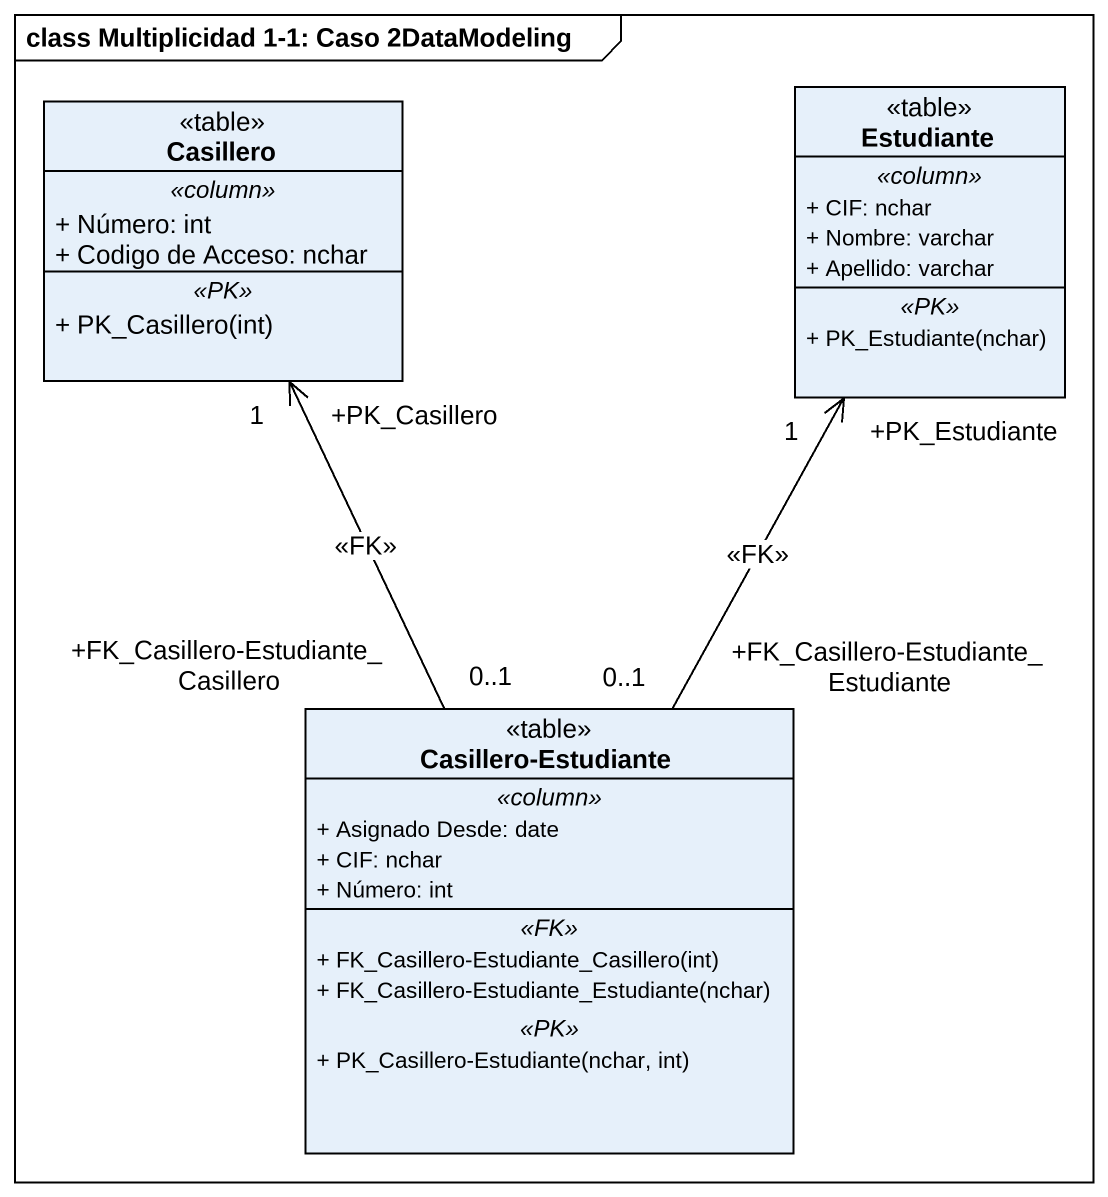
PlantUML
@startuml
mainframe class Multiplicidad 1-1: Caso 2DataModeling
hide circle
hide empty members
skinparam classAttributeIconSize 0
class Casillero <<table>> {
  .. <<column>> ..
  + Número: int
  + Codigo de Acceso: nchar
  .. <<PK>> ..
  + PK_Casillero(int)
}
class Estudiante <<table>> {
  .. <<column>> ..
  + CIF: nchar
  + Nombre: varchar
  + Apellido: varchar
  .. <<PK>> ..
  + PK_Estudiante(nchar)
}
class "Casillero-Estudiante" as Casillero_Estudiante <<table>> {
  .. <<column>> ..
  + Asignado Desde: date
  + CIF: nchar
  + Número: int
  .. <<FK>> ..
  + FK_Casillero-Estudiante_Casillero(int)
  + FK_Casillero-Estudiante_Estudiante(nchar)
  .. <<PK>> ..
  + PK_Casillero-Estudiante(nchar, int)
}
Casillero_Estudiante "+FK_Casillero-Estudiante_Casillero\n0..1" -up-> "+PK_Casillero\n1" Casillero : <<FK>>
Casillero_Estudiante "+FK_Casillero-Estudiante_Estudiante\n0..1" -up-> "+PK_Estudiante\n1" Estudiante : <<FK>>
@enduml
